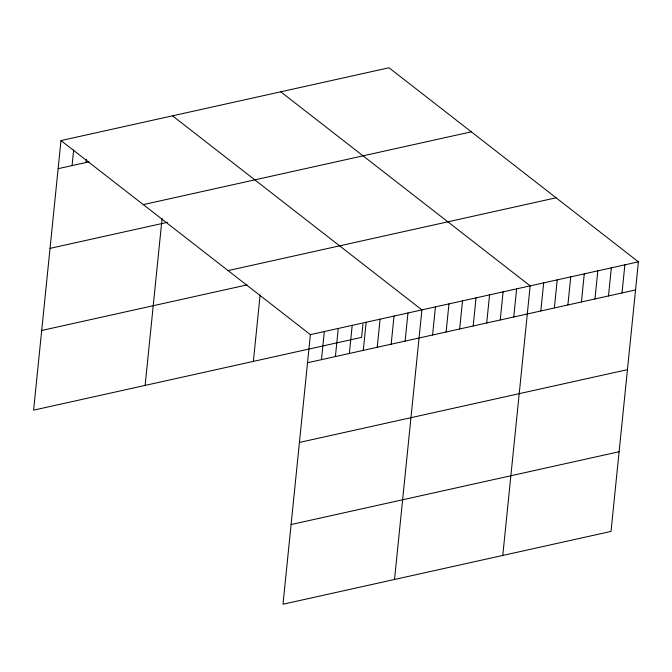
<?xml version="1.0" encoding="UTF-8"?>
<svg xmlns="http://www.w3.org/2000/svg" width="672" height="672" viewBox="0 0 672 672"><rect width="100%" height="100%" fill="white"/><g stroke="black" fill="none" stroke-linecap="round" stroke-linejoin="round"><path stroke-width="1.01" d="M60.984 140.574L310.38 334.639L282.996 604.22L611.016 531.426L638.4 261.845L389.004 67.78L60.984 140.574L33.6 410.155L361.62 337.361L362.964 324.08M72.072 165.589L73.651 149.974M86.008 162.498L86.327 159.373M145.127 385.409L162.078 218.509M253.369 361.385L260.114 294.974M321.468 359.654L324.324 331.548M335.404 356.563L338.26 328.457M349.348 353.472L352.204 325.357M363.292 350.372L366.148 322.266M377.227 347.281L380.083 319.175M391.171 344.19L394.027 316.075M405.115 341.09L407.963 312.984M394.523 579.474L421.907 309.893L172.511 115.819M432.583 335L435.439 306.886M446.116 331.993L448.972 303.887M459.648 328.994L462.504 300.88M473.172 325.987L476.028 297.881M486.704 322.988L489.56 294.874M500.237 319.981L503.093 291.875M513.769 316.982L516.625 288.868M502.774 555.45L530.158 285.869L280.753 91.804M540.826 310.976L543.682 282.862M554.358 307.969L557.214 279.863M567.89 304.97L570.746 276.856M581.423 301.963L584.279 273.857M594.955 298.964L597.811 270.85M608.479 295.957L611.335 267.851M622.012 292.958L624.868 264.844M58.128 168.689L88.998 161.834M143.287 204.616L471.307 131.821M50.03 248.371L167.362 222.331M228.077 270.598L556.097 197.803M41.698 330.473L246.968 284.911M310.38 334.639L638.4 261.845M307.524 362.754L635.544 289.951M299.435 442.436L627.446 369.642M291.094 524.538L619.114 451.735"/></g></svg>
